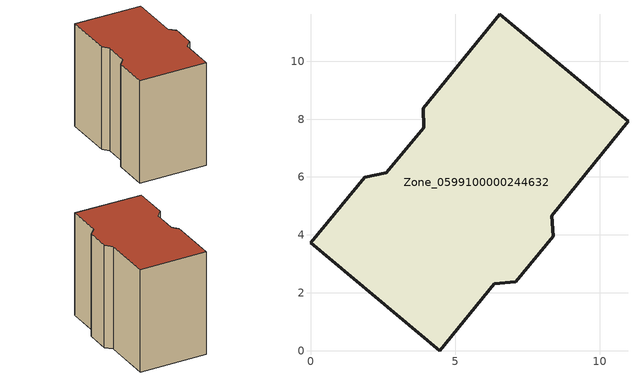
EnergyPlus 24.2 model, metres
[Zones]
Zone_0599100000244632
 floor ground (C_G): 3.92,7.7 3.9,8.37 6.54,11.62 10.97,7.93 8.34,4.67 8.39,3.96 7.09,2.39 6.35,2.32 4.47,0 0,3.73 1.87,6 2.61,6.14 z0
 wall outside (C_F): 0,3.73 4.47,0 6.35,2.32 7.09,2.39 8.39,3.96 8.34,4.67 10.97,7.93 6.54,11.62 3.9,8.37 3.92,7.7 2.61,6.14 1.87,6 0,3.73 z0:8.96
 roof outside (C_R): 3.92,7.7 2.61,6.14 1.87,6 0,3.73 4.47,0 6.35,2.32 7.09,2.39 8.39,3.96 8.34,4.67 10.97,7.93 6.54,11.62 3.9,8.37 z8.96
[BUILDING]
Pand.0599100000244632: North Axis=0; Terrain=City; Loads Convergence Tolerance Value=0.04; Temperature Convergence Tolerance Value=0.4; Solar Distribution=FullExterior; Maximum Number of Warmup Days=25; Minimum Number of Warmup Days=1
[Site:Location]
Rotterdam.The.Hague.AP_ZH_NLD Design_Conditions: Latitude=51.96; Longitude=4.45; Time Zone=1; Elevation=-4.5
[SITE:GROUNDTEMPERATURE:BUILDINGSURFACE]
18, 18, 18, 18, 18, 18, 18, 18, 18, 18, 18, 18
[MATERIAL] Thermal Absorptance=0.9; Solar Absorptance=0.7; Visible Absorptance=0.7
Name | Roughness | Thickness | Conductivity | Density | Specific Heat
G.TI.1946 | MediumSmooth | 0.15 | 1 | 540 | 1210
F.TI.1946 | Rough | 0.3 | 0.857143 | 1920 | 840
R.TI.1946 | MediumRough | 0.2 | 0.1 | 1500 | 1000
[CONSTRUCTION]
C_G: G.TI.1946
C_F: F.TI.1946
C_R: R.TI.1946
[ZONE]
Zone_0599100000244632: Type=1; Multiplier=1; Ceiling Height=Autocalculate; Volume=Autocalculate; Floor Area=autocalculate; Part of Total Floor Area=Yes
[ZONEINFILTRATION:DESIGNFLOWRATE]
Infil_Zone_0599100000244632: Zone or ZoneList or Space or SpaceList=Zone_0599100000244632; Schedule=AlwaysOn; Design Flow Rate Calculation Method=Flow/Area; Flow Rate per Floor Area=0.003; Constant Term Coefficient=1; Temperature Term Coefficient=0; Velocity Term Coefficient=0; Velocity Squared Term Coefficient=0
[HVACTEMPLATE:ZONE:IDEALLOADSAIRSYSTEM]
Zone_0599100000244632: Maximum Heating Supply Air Temperature=50; Minimum Cooling Supply Air Temperature=13; Maximum Heating Supply Air Humidity Ratio=0.0156; Minimum Cooling Supply Air Humidity Ratio=0.0077; Heating Limit=NoLimit; Cooling Limit=NoLimit; Dehumidification Control Type=ConstantSensibleHeatRatio; Cooling Sensible Heat Ratio=0.7; Dehumidification Setpoint=60; Humidification Control Type=None; Humidification Setpoint=30; Outdoor Air Method=None; Outdoor Air Flow Rate per Person=0.00944; Outdoor Air Flow Rate per Zone Floor Area=0; Outdoor Air Flow Rate per Zone=0; Demand Controlled Ventilation Type=None; Outdoor Air Economizer Type=NoEconomizer; Heat Recovery Type=None; Sensible Heat Recovery Effectiveness=0.7; Latent Heat Recovery Effectiveness=0.65
[ZONECONTROL:THERMOSTAT]
ThermostatControl_Zone_0599100000244632: Zone or ZoneList=Zone_0599100000244632; Control Type Schedule=DualSetpointControlType; Control 1=Thermostat_Zone_0599100000244632; Temperature Difference Between Cutout And Setpoint=0
[THERMOSTATSETPOINT:DUALSETPOINT]
Thermostat_Zone_0599100000244632: Heating Setpoint Temperature Schedule=HeatingSetpoint_Zone_0599100000244632; Cooling Setpoint Temperature Schedule=CoolingSetpoint_Zone_0599100000244632
[SCHEDULE:COMPACT]
HeatingSetpoint_Zone_0599100000244632: Through: 12/31, For: AllDays, Until: 24:00, 21
CoolingSetpoint_Zone_0599100000244632: Through: 12/31, For: AllDays, Until: 24:00, 24
DualSetpointControlType: Through: 12/31, For: AllDays, Until: 24:00, 4
AlwaysOn: Through: 12/31, For: AllDays, Until: 24:00, 1
